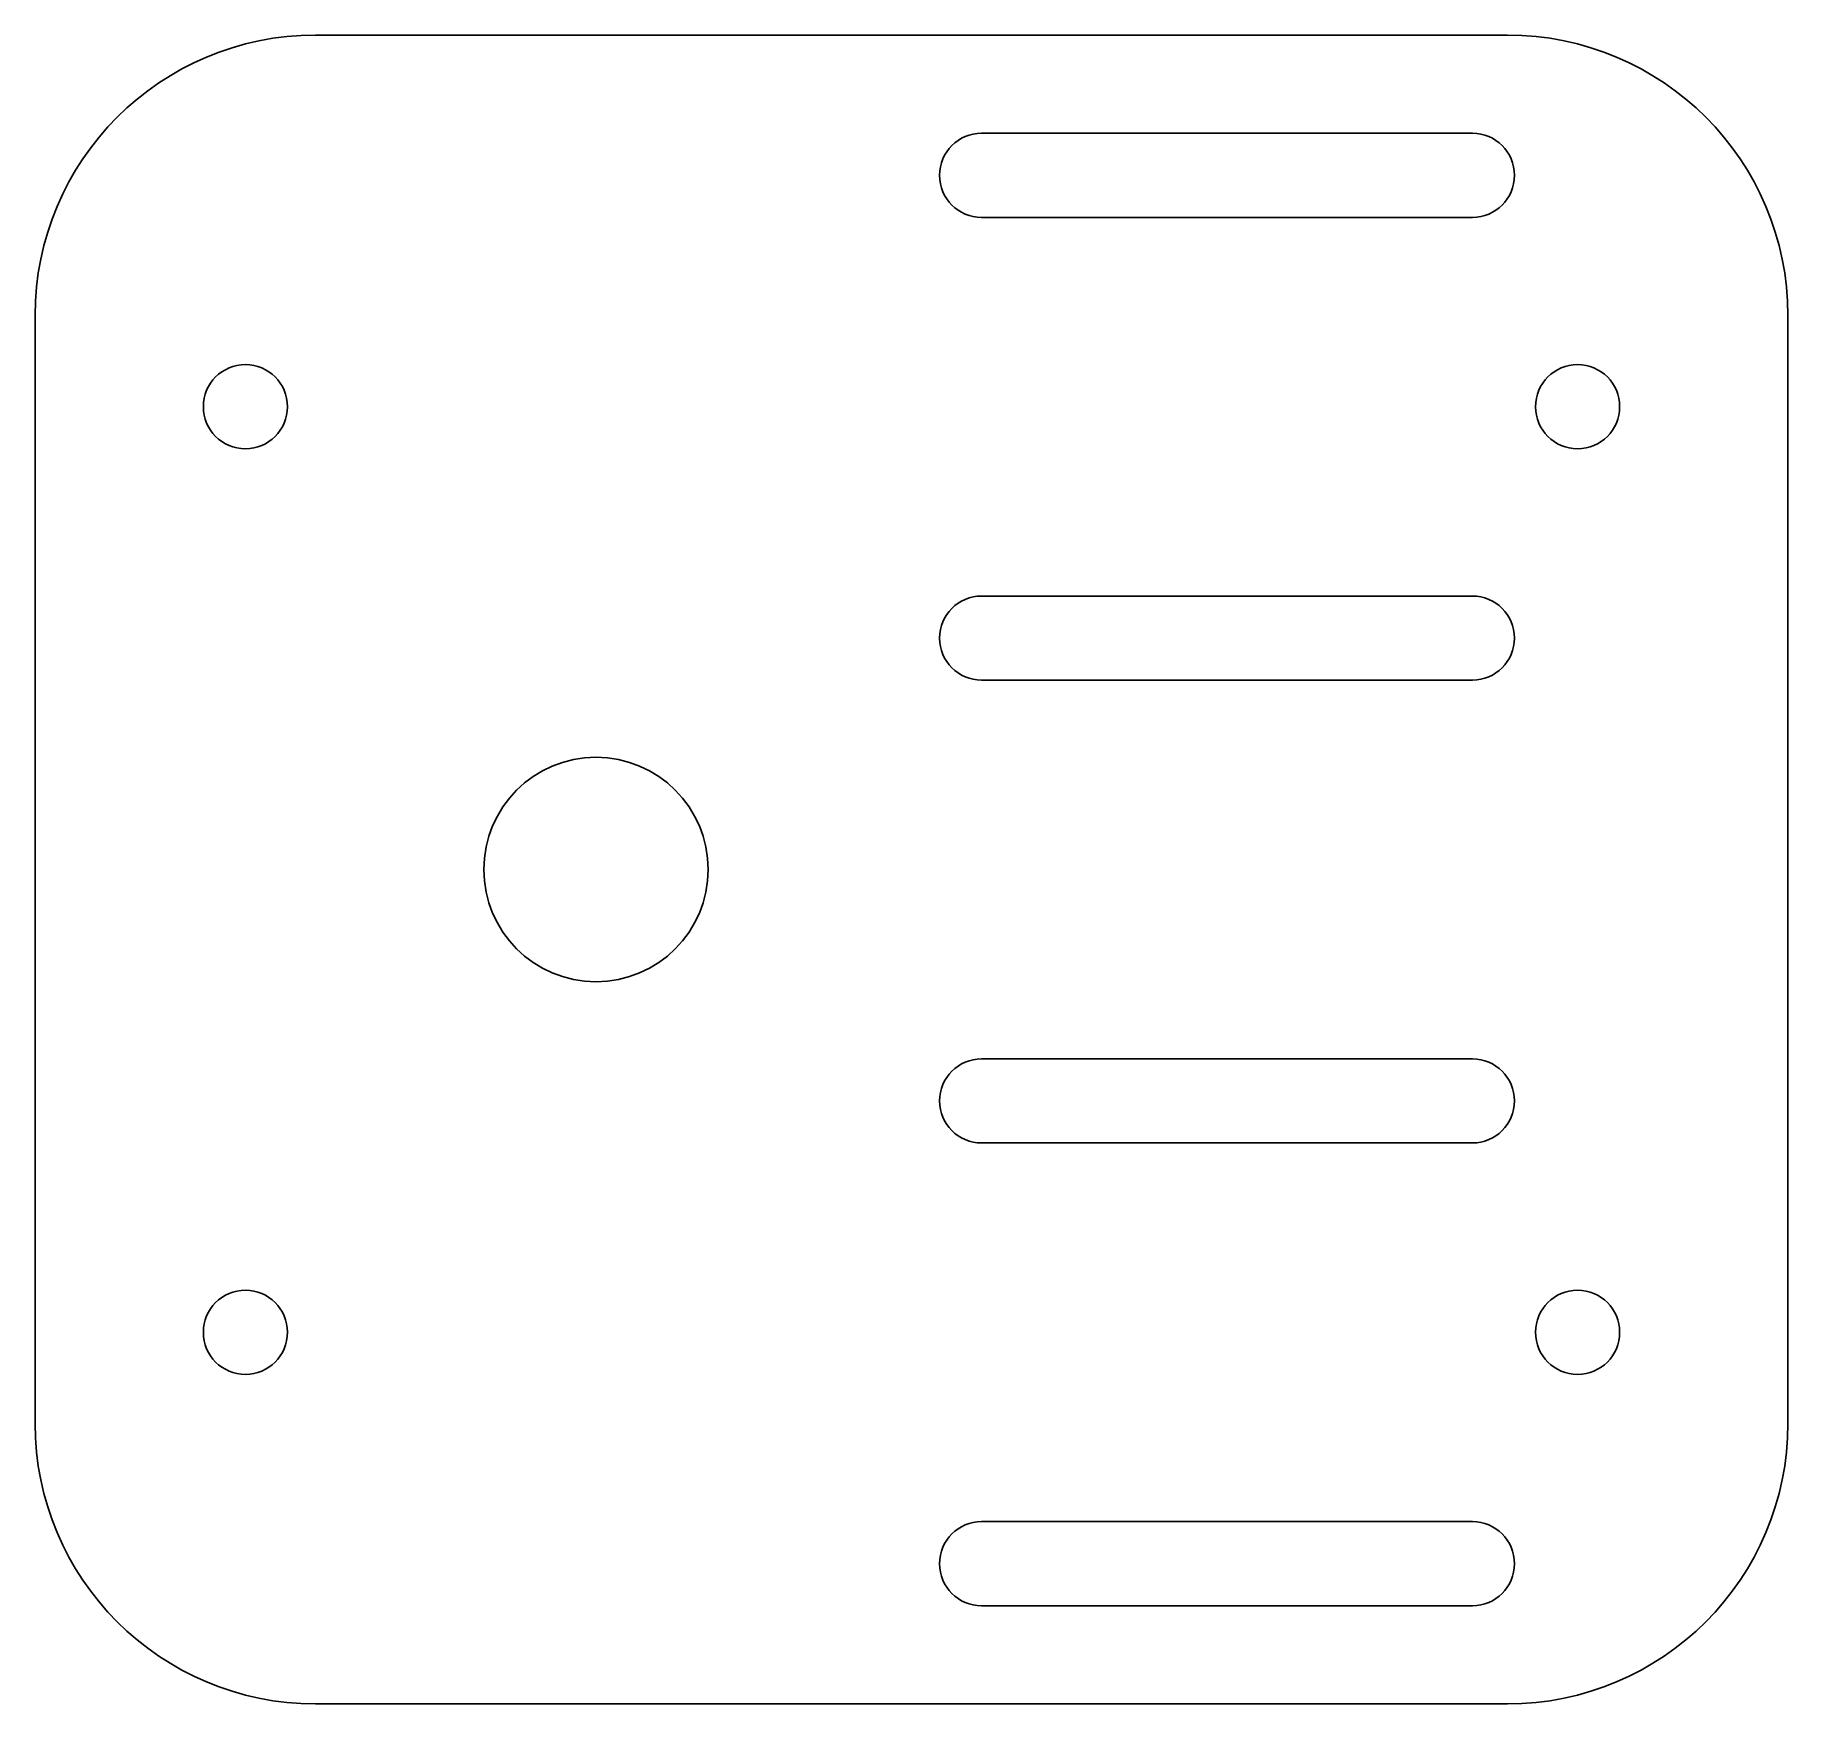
# Model space of a CAD drawing. Extents: x -72 to 53, y 40 to 160.
import ezdxf

# ---------------------------------------------------------------- set-up
doc = ezdxf.new("R2010")
doc.units = 0
doc.layers.add('b_bldc_holder_part_2_119x125_001_', color=7, linetype='CONTINUOUS')

msp = doc.modelspace()

# ---------------------------------------------------------------- linework, layer by layer
at = {"layer": 'b_bldc_holder_part_2_119x125_001_'}
for p, q in [((33, 159.5), (-52, 159.5)), ((-52, 159.5), (-52, 159.5, 10)), ((33, 159.5, 10), (-52, 159.5, 10)), ((33, 159.5), (-52, 159.5)), ((-52, 159.5), (-52, 159.5, 10)), ((33, 159.5, 10), (-52, 159.5, 10)), ((33, 159.5), (33, 159.5, 10)), ((33, 159.5), (33, 159.5, 10)), ((-4.5, 152.5), (30.5, 152.5)), ((-4.5, 152.5, 10), (30.5, 152.5, 10)), ((-4.5, 152.5), (-4.5, 152.5, 10)), ((-4.5, 152.5), (30.5, 152.5)), ((-4.5, 152.5, 10), (30.5, 152.5, 10)), ((-4.5, 152.5), (-4.5, 152.5, 10)), ((30.5, 152.5), (30.5, 152.5, 10)), ((30.5, 152.5), (30.5, 152.5, 10)), ((-4.5, 146.5), (30.5, 146.5)), ((-4.5, 146.5, 10), (30.5, 146.5, 10)), ((-4.5, 146.5), (-4.5, 146.5, 10)), ((-4.5, 146.5), (30.5, 146.5)), ((-4.5, 146.5, 10), (30.5, 146.5, 10)), ((-4.5, 146.5), (-4.5, 146.5, 10)), ((30.5, 146.5), (30.5, 146.5, 10)), ((30.5, 146.5), (30.5, 146.5, 10)), ((-72, 139.5), (-72, 60.5)), ((-72, 139.5), (-72, 139.5, 10)), ((-72, 139.5, 10), (-72, 60.5, 10)), ((-72, 139.5), (-72, 60.5)), ((-72, 139.5), (-72, 139.5, 10)), ((-72, 139.5, 10), (-72, 60.5, 10)), ((53, 60.5), (53, 139.5)), ((53, 139.5), (53, 139.5, 10)), ((53, 60.5, 10), (53, 139.5, 10)), ((53, 60.5), (53, 139.5)), ((53, 139.5), (53, 139.5, 10)), ((53, 60.5, 10), (53, 139.5, 10)), ((-54, 133), (-54, 133, 10)), ((-54, 133), (-54, 133, 10)), ((41, 133), (41, 133, 10)), ((41, 133), (41, 133, 10)), ((-4.5, 119.5), (30.5, 119.5)), ((-4.5, 119.5, 10), (30.5, 119.5, 10)), ((-4.5, 119.5), (-4.5, 119.5, 10)), ((-4.5, 119.5), (30.5, 119.5)), ((-4.5, 119.5, 10), (30.5, 119.5, 10)), ((-4.5, 119.5), (-4.5, 119.5, 10)), ((30.5, 119.5), (30.5, 119.5, 10)), ((30.5, 119.5), (30.5, 119.5, 10)), ((-4.5, 113.5), (30.5, 113.5)), ((-4.5, 113.5, 10), (30.5, 113.5, 10)), ((-4.5, 113.5), (-4.5, 113.5, 10)), ((-4.5, 113.5), (30.5, 113.5)), ((-4.5, 113.5, 10), (30.5, 113.5, 10)), ((-4.5, 113.5), (-4.5, 113.5, 10)), ((30.5, 113.5), (30.5, 113.5, 10)), ((30.5, 113.5), (30.5, 113.5, 10)), ((-24, 100), (-24, 100, 10)), ((-24, 100), (-24, 100, 10)), ((-4.5, 86.5), (30.5, 86.5)), ((-4.5, 86.5, 10), (30.5, 86.5, 10)), ((-4.5, 86.5), (-4.5, 86.5, 10)), ((-4.5, 86.5), (30.5, 86.5)), ((-4.5, 86.5, 10), (30.5, 86.5, 10)), ((-4.5, 86.5), (-4.5, 86.5, 10)), ((30.5, 86.5), (30.5, 86.5, 10)), ((30.5, 86.5), (30.5, 86.5, 10)), ((-4.5, 80.5), (30.5, 80.5)), ((-4.5, 80.5, 10), (30.5, 80.5, 10)), ((-4.5, 80.5), (-4.5, 80.5, 10)), ((-4.5, 80.5), (30.5, 80.5)), ((-4.5, 80.5, 10), (30.5, 80.5, 10)), ((-4.5, 80.5), (-4.5, 80.5, 10)), ((30.5, 80.5), (30.5, 80.5, 10)), ((30.5, 80.5), (30.5, 80.5, 10)), ((-54, 67), (-54, 67, 10)), ((-54, 67), (-54, 67, 10)), ((41, 67), (41, 67, 10)), ((41, 67), (41, 67, 10)), ((-72, 60.5), (-72, 60.5, 10)), ((-72, 60.5), (-72, 60.5, 10)), ((53, 60.5), (53, 60.5, 10)), ((53, 60.5), (53, 60.5, 10)), ((-4.5, 53.5), (30.5, 53.5)), ((-4.5, 53.5, 10), (30.5, 53.5, 10)), ((-4.5, 53.5), (-4.5, 53.5, 10)), ((-4.5, 53.5), (30.5, 53.5)), ((-4.5, 53.5, 10), (30.5, 53.5, 10)), ((-4.5, 53.5), (-4.5, 53.5, 10)), ((30.5, 53.5), (30.5, 53.5, 10)), ((30.5, 53.5), (30.5, 53.5, 10)), ((-4.5, 47.5), (30.5, 47.5)), ((-4.5, 47.5, 10), (30.5, 47.5, 10)), ((-4.5, 47.5), (-4.5, 47.5, 10)), ((-4.5, 47.5), (30.5, 47.5)), ((-4.5, 47.5, 10), (30.5, 47.5, 10)), ((-4.5, 47.5), (-4.5, 47.5, 10)), ((30.5, 47.5), (30.5, 47.5, 10)), ((30.5, 47.5), (30.5, 47.5, 10)), ((-52, 40.5), (33, 40.5)), ((-52, 40.5, 10), (33, 40.5, 10)), ((-52, 40.5), (-52, 40.5, 10)), ((-52, 40.5), (33, 40.5)), ((-52, 40.5), (-52, 40.5, 10)), ((-52, 40.5, 10), (33, 40.5, 10)), ((33, 40.5), (33, 40.5, 10)), ((33, 40.5), (33, 40.5, 10))]:
    msp.add_line(p, q, dxfattribs=at)
for centre, radius in [((-57, 133), 3), ((-57, 133), 3), ((-57, 133), 3), ((-57, 133), 3), ((38, 133), 3), ((38, 133), 3), ((38, 133), 3), ((38, 133), 3), ((-32, 100), 8), ((-32, 100), 8), ((-32, 100), 8), ((-32, 100), 8), ((-57, 67), 3), ((-57, 67), 3), ((-57, 67), 3), ((-57, 67), 3), ((38, 67), 3), ((38, 67), 3), ((38, 67), 3), ((38, 67), 3)]:
    msp.add_circle(centre, radius, dxfattribs=at)
for centre, radius, start, end in [((-52, 139.5), 20, 90, 180), ((-52, 139.5), 20, 90, 180), ((-52, 139.5, 10), 20, 90, 180), ((-52, 139.5, 10), 20, 90, 180), ((33, 139.5), 20, 0, 90), ((33, 139.5), 20, 0, 90), ((33, 139.5, 10), 20, 0, 90), ((33, 139.5, 10), 20, 0, 90), ((-4.5, 149.5), 3, 90, -90), ((-4.5, 149.5, 10), 3, 90, -90), ((-4.5, 149.5), 3, 90, -90), ((-4.5, 149.5, 10), 3, 90, -90), ((30.5, 149.5), 3, -90, 90), ((30.5, 149.5, 10), 3, -90, 90), ((30.5, 149.5), 3, -90, 90), ((30.5, 149.5, 10), 3, -90, 90), ((-4.5, 116.5), 3, 90, -90), ((-4.5, 116.5, 10), 3, 90, -90), ((-4.5, 116.5), 3, 90, -90), ((-4.5, 116.5, 10), 3, 90, -90), ((30.5, 116.5), 3, -90, 90), ((30.5, 116.5, 10), 3, -90, 90), ((30.5, 116.5), 3, -90, 90), ((30.5, 116.5, 10), 3, -90, 90), ((-4.5, 83.5), 3, 90, -90), ((-4.5, 83.5, 10), 3, 90, -90), ((-4.5, 83.5), 3, 90, -90), ((-4.5, 83.5, 10), 3, 90, -90), ((30.5, 83.5), 3, -90, 90), ((30.5, 83.5, 10), 3, -90, 90), ((30.5, 83.5), 3, -90, 90), ((30.5, 83.5, 10), 3, -90, 90), ((-52, 60.5), 20, 180, -90), ((-52, 60.5, 10), 20, 180, -90), ((-52, 60.5), 20, 180, -90), ((-52, 60.5, 10), 20, 180, -90), ((33, 60.5), 20, -90, 0), ((33, 60.5, 10), 20, -90, 0), ((33, 60.5), 20, -90, 0), ((33, 60.5, 10), 20, -90, 0), ((-4.5, 50.5), 3, 90, -90), ((-4.5, 50.5, 10), 3, 90, -90), ((-4.5, 50.5), 3, 90, -90), ((-4.5, 50.5, 10), 3, 90, -90), ((30.5, 50.5), 3, -90, 90), ((30.5, 50.5, 10), 3, -90, 90), ((30.5, 50.5), 3, -90, 90), ((30.5, 50.5, 10), 3, -90, 90)]:
    msp.add_arc(centre, radius, start, end, dxfattribs=at)

doc.saveas('drawing.dxf')
